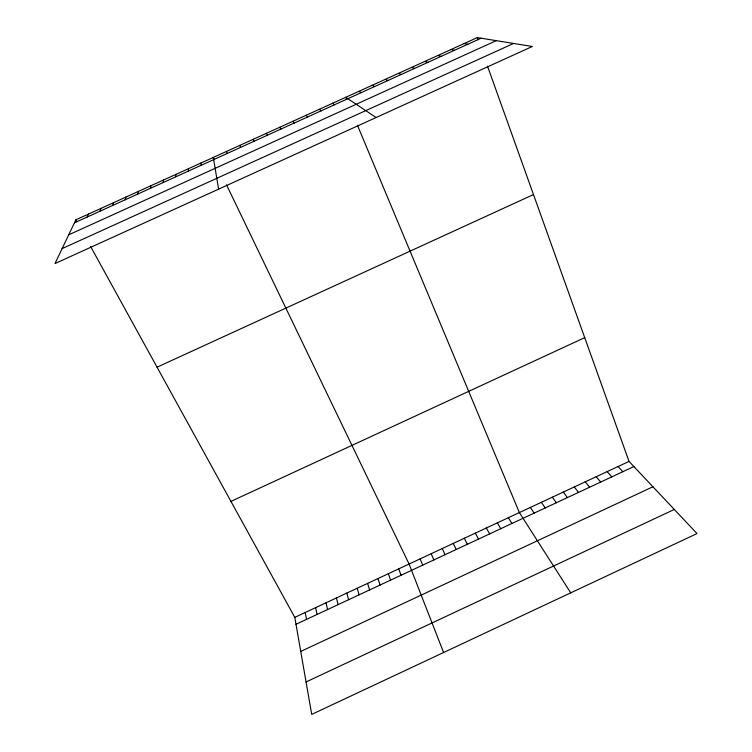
<?xml version="1.0" encoding="UTF-8"?>
<svg xmlns="http://www.w3.org/2000/svg" width="752" height="752" viewBox="0 0 752 752"><rect width="100%" height="100%" fill="white"/><g stroke="black" fill="none" stroke-linecap="round" stroke-linejoin="round"><path stroke-width="1.13" d="M175.799 176.805L175.921 174.379M163.156 182.548L163.447 180.038M150.503 188.282L150.964 185.706M137.851 194.035L138.471 191.375M125.189 199.778L125.969 197.052M112.518 205.531L113.467 202.73M99.837 211.284L100.947 208.407M87.147 217.046L88.426 214.094M75.896 219.781L54.981 263.557L532.35 46.474L477.285 37.6L75.896 219.781L76.995 221.774M306.064 681.961L674.309 509.461M294.793 617.364L629.029 461.408L697.019 533.572L311.723 714.4L294.793 617.364L90.682 246.637M295.997 624.292L633.88 466.56M300.734 651.439L652.924 486.77M230.949 501.405L584.718 337.648M157.055 367.183L533.488 194.561M74.448 222.808L481.111 38.22M68.695 234.84L496.264 40.655M62.115 248.611L513.588 43.447M464.172 43.55L467.829 44.246M451.05 49.51L454.528 50.281M437.918 55.469L441.227 56.325M424.777 61.429L427.916 62.36M411.626 67.398L414.596 68.413M398.466 73.376L401.267 74.457M385.297 79.355L387.919 80.52M372.118 85.333L374.571 86.574M358.939 91.312L361.214 92.637M376.113 117.519L345.741 97.309L346.616 99.396M332.534 103.297L334.471 104.782M319.327 109.294L321.085 110.854M306.102 115.291L307.69 116.936M618.088 466.513L622.825 471.72M607.146 471.617L611.761 476.89M596.195 476.73L600.698 482.051M292.876 121.298L294.286 123.018M585.235 481.835L589.615 487.221M574.274 486.958L578.532 492.4M563.304 492.071L567.45 497.57M552.325 497.194L556.358 502.75M541.346 502.317L545.256 507.938M279.631 127.304L280.872 129.109M530.357 507.45L534.146 513.118M570.721 592.849L519.369 512.573L357.454 125.33M508.361 517.705L511.915 523.495M497.354 522.847L500.785 528.694M266.387 133.32L267.449 135.2M486.347 527.989L489.655 533.892M475.33 533.13L478.516 539.09M464.304 538.272L467.368 544.288M453.268 543.414L456.21 549.496M214.282 159.462L213.295 157.412L218.606 189.147M226.521 184.87L409.079 564.038L443.586 652.51M442.232 548.565L445.052 554.703M253.123 139.336L254.016 141.301M431.187 553.726L433.895 559.92M420.133 558.877L422.718 565.137M398.72 568.869L401.07 575.242M477.285 37.6L478.046 39.734M487.522 66.185L629.029 461.408M239.86 145.362L240.574 147.401M388.352 573.71L390.589 580.14M377.974 578.551L380.098 585.028M367.596 583.392L369.608 589.925M357.209 588.243L359.108 594.832M346.822 593.084L348.608 599.729M226.587 151.387L227.123 153.502M336.426 597.943L338.099 604.636M326.03 602.794L327.581 609.552M315.624 607.644L317.062 614.459M305.209 612.504L306.534 619.375M200.85 163.062L201.047 165.346M188.385 168.721L188.432 171.071"/></g></svg>
